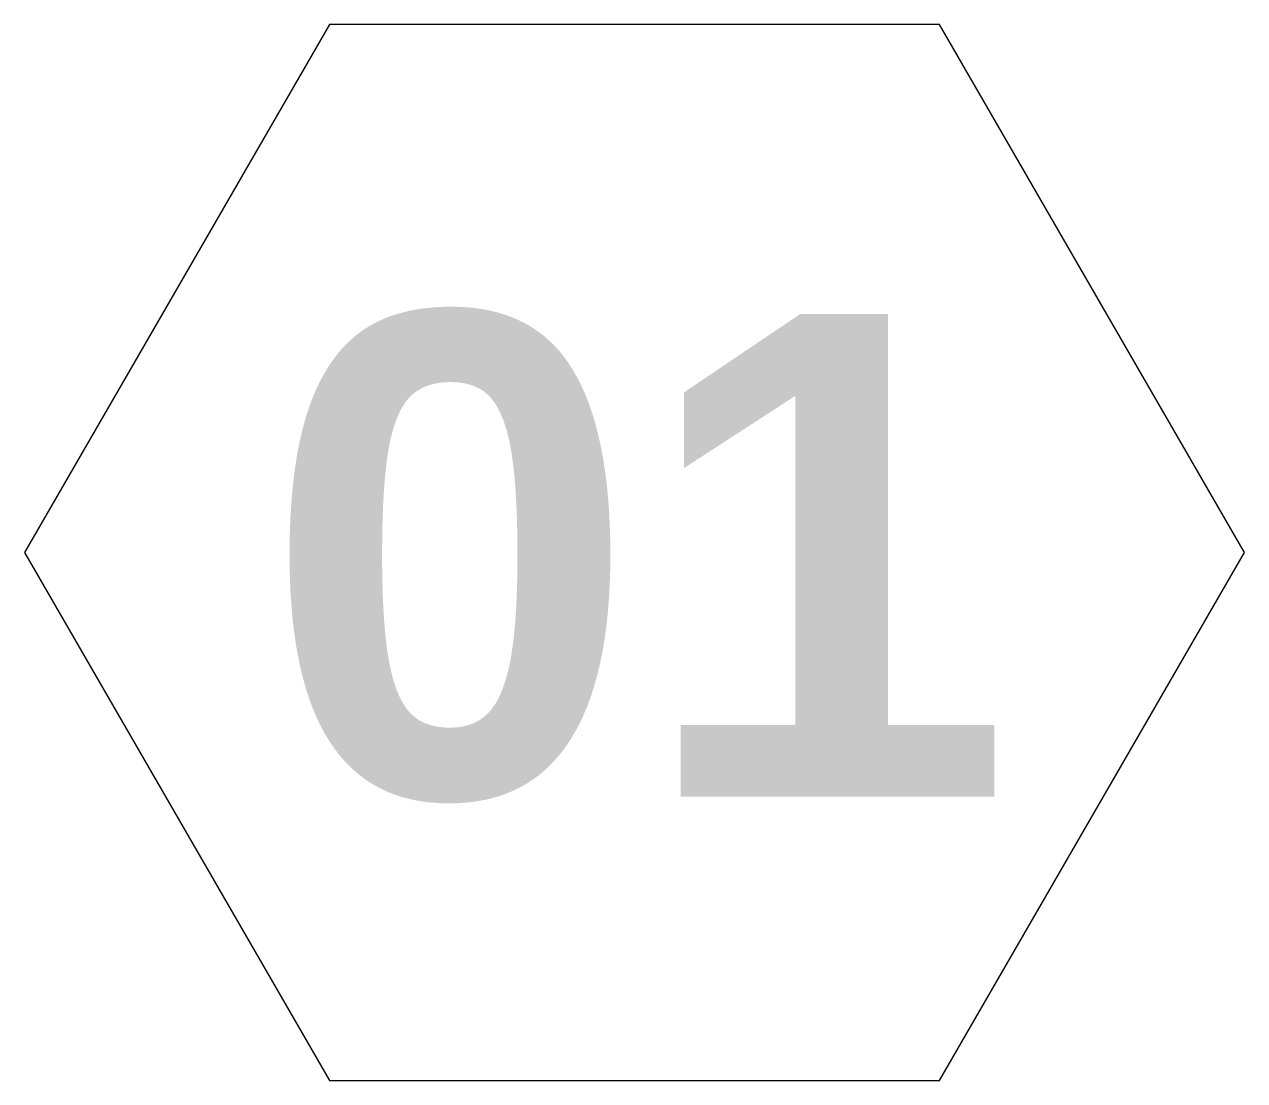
# Model space of a CAD drawing. Header units: metres. Extents: x -5.1 to 15.2, y 0 to 17.5.
import ezdxf
from ezdxf.enums import TextEntityAlignment as Align

# ---------------------------------------------------------------- set-up
doc = ezdxf.new("R2010")
doc.units = ezdxf.units.M
doc.header["$LTSCALE"] = 5
doc.header["$MEASUREMENT"] = 0
doc.layers.get('0').update_dxf_attribs({"color": 30})
doc.layers.add('G-HEDGE', color=96, linetype='Continuous', lineweight=25)
doc.styles.add('ARIAL-BOLD', font='')
doc.styles.get('ARIAL-BOLD').set_extended_font_data('Arial', bold=True)

msp = doc.modelspace()

# ---------------------------------------------------------------- linework, layer by layer
at = {"color": 7}
msp.add_lwpolyline([(15.161, 8.753), (10.107, 17.506), (0, 17.506), (-5.054, 8.753), (0, 0), (10.107, 0)], close=True, dxfattribs=at)

# ---------------------------------------------------------------- texts
at = {"layer": 'G-HEDGE', "style": 'ARIAL-BOLD'}
msp.add_attdef('01', text='', height=8, dxfattribs=at).set_placement((5.112, 8.708), align=Align.MIDDLE_CENTER)

doc.saveas('drawing.dxf')
